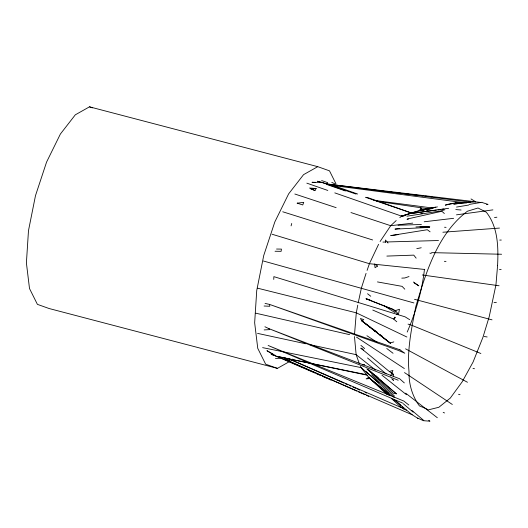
<?xml version="1.0" encoding="UTF-8"?>
<svg xmlns="http://www.w3.org/2000/svg" width="528" height="528" viewBox="0 0 528 528"><rect width="100%" height="100%" fill="white"/><g stroke="black" fill="none" stroke-linecap="round" stroke-linejoin="round"><path stroke-width="0.79" d="M385.407 242.477L385.499 240.016L388.027 243.032M273.755 279.437L273.86 276.639L405.062 316.826L409.702 319.691M354.539 334.145L356.294 312.827L357.76 305.158M424.466 269.273C422.077 290.902 415.833 312.121 407.2 332.053M358.202 302.854L361.39 288.057L366.062 273.372M291.08 225.885L291.727 223.469M367.092 270.395L369.402 263.703L378.596 244.292M390.581 375.949L392.931 370.445L389.354 371.521L360.947 348.183L362.347 349.034M314.965 190.535L316.153 188.496L309.533 188.041L314.965 190.535L310.609 188.8L316.153 188.496M394.911 317.104L393.73 319.11L396.766 321.763M396.488 314.431L397.274 313.091L395.578 310.543L366.076 298.762L369.956 299.864M380.094 241.52L390.707 225.707L396.211 220.552M291.601 360.38L292.591 359.099M395.479 317.447L393.73 319.11L372.761 310.061M399.815 217.609L401.617 216.137L414.084 212.197L437.408 206.877M388.641 393.492L368.577 377.414L366.128 378.873L369.745 378.55L361.086 367.607L360.413 366.102M335.966 183.797L329.498 170.841L317.75 166.67L89.489 106.828L75.306 114.82L60.397 134.013L46.57 162.089L35.482 195.664L28.479 230.69L26.4 262.937L29.502 288.526L37.402 304.359L49.157 308.537L277.411 368.372L290.182 361.178M317.75 166.67L303.56 174.656L288.651 193.849L274.824 221.925L263.736 255.499L256.733 290.525L254.654 322.773L257.756 348.361L265.663 364.195L277.411 368.372M337.735 185.236L336.442 185.968L331.657 185.156M409.009 276.547L404.785 277.985L401.788 278.131M334.798 192.885L401.617 216.137L419.694 210.401L435.712 207.108M395.578 310.543L399.478 309.283L398.389 314.688L397.274 313.091M362.657 365.006L364.366 364.472L362.789 364.676M393.829 341.887L390.251 342.962L361.951 320.932L360.373 318.483L363.772 319.645L361.951 320.932L390.634 343.49M404.019 215.84L401.617 216.137L410.157 213.635L448.648 208.289M444.853 209.755L441.032 210.87L406.956 216.209M445.454 205.049C455.248 201.788 465.544 203.082 475.655 201.802L471.022 198.937M407.345 218.995L441.87 211.253L444.365 213.523M426.538 210.494L428.142 210.137M453.803 204.501L458.621 203.445L470.263 202.105L326.627 183.968L321.948 182.417L312.008 182.285L315.262 182.523M406.58 214.711L408.177 214.375M445.315 205.128L458.931 202.33L463.472 202.765M366.412 374.101L365 374.378L277.51 356.611L275.24 355.832L266.924 350.678L273.273 354.235M416.797 248.642L421.232 247.764M433.409 208.019L419.694 210.401L420.816 207.801L422.809 210.441M407.015 219.318L408.514 219.067M469.128 204.428L482.13 202.264M401.617 216.137L404.844 215.609M456.529 207.068L468.64 205.069M431.548 208.507L419.694 210.401L431.805 208.646M399.808 228.419L394.964 229.119L429.356 227.403M410.157 213.635L436.306 210.078M437.936 209.854L440.392 209.524M442.022 209.299L443.659 209.075M456.456 214.843L492.908 209.873M398.33 234.584L390.746 235.6L427.284 229.733L430.102 231.825M494.505 217.529L496.894 217.206M297.211 203.188L303.732 202.336L302.755 204.943L297.211 203.188L298.076 203.386M420.862 213.734L422.466 213.536M455.908 202.66L458.621 203.445L470.263 202.105M412.771 223.113L390.707 225.707L350.955 212.56M424.208 221.773L453.625 218.315M486.552 204.56L488.063 204.395L482.519 202.64M415.932 226.954L426.881 226.367L429.799 226.736M442.893 232.228L499.475 228.076M494.063 302.511L496.366 302.353M264.158 329.914L269.702 329.617L268.95 328.673L264.917 326.753M499.508 269.623L501.151 269.551M386.866 256.087L413.767 255.136L416.15 258.152M275.458 358.446L279.49 358.314L280.46 357.766L412.183 414.77L417.899 418.394M398.059 225.238L421.403 224.492M382.945 242.088L385.4 242.015M387.031 241.969L438.491 240.524M499.726 240.075L501.29 240.049M276.553 249.038L281.45 249.104L281.12 251.335L275.042 251.255M419.958 226.994L429.482 227.139M431.515 252.635L501.6 254.245M444.371 261.334L446.008 261.386M264.079 306.009L269.834 306.273L269.518 304.405L265.049 303.409M455.796 209.57L461.083 210.012M444.55 227.238L446.061 227.363M424.756 269.471L369.402 263.703L272.026 234.227M283.694 357.687L285.061 357.832L289.199 361.06L356.723 391.05M418.869 195.373L336.442 185.968L466.481 203.023M421.311 195.657L422.948 195.842M425.396 196.119L427.027 196.304M430.294 196.68L431.924 196.865M475.174 201.802L480.889 202.455M373.738 200.297L432.485 208.012M499.079 285.767L422.301 274.976M376.847 201.254L428.003 208.817M484.183 336.508L487.153 336.963M473.009 368.498L474.494 368.729M475.655 201.802L326.627 183.968L327.703 182.675L321.625 180.543M377.454 281.919L402.079 286.354L404.785 289.186M275.154 355.265L271.128 354.473L275.088 355.522M368.927 370.069L396.356 393.835L393.32 393.235L366.861 368.881M262.614 347.635L361.086 367.607L379.064 382.991M283.813 357.786L311.956 363.66M313.566 363.997L367.442 375.243M257.558 333.379L305.646 343.754M310.451 344.791L356.136 354.651L375.5 370.062M255.75 313.183L349.615 334.666M322.087 182.345L317.513 181.236L320.615 182.318M257.611 288.189L356.294 312.827L406.877 337.016M408.052 324.146L410.447 324.746L480.876 353.503M458.931 202.33L461.637 203.108M492.03 319.849L414.506 299.303M279.048 356.565L283.008 357.614M458.542 394.284L460.007 394.68M263.36 261.004L413.926 302.94M429.865 253.103L431.251 253.499M282.731 211.774L372.643 239.969M286.447 358.268L290.598 359.581L402.362 408.052M294.835 194.007L336.145 207.662M406.514 410.157L403.768 409.246L402.593 408.131M321.948 182.417L356.063 194.073M365.383 197.261L408.89 212.131L410.797 213.556M306.827 183.15L327.802 190.45M327.604 184.76L345.457 190.991M329.716 184.199L357.614 194.027M366.914 197.3L411.866 213.134M89.489 106.828L92.433 107.877M275.24 355.832L315.044 373.072M366.076 298.762L392.799 309.197L395.591 311.942M398.191 380.226L268.95 328.673L399.597 378.754L404.342 382.925M402.593 403.069L268.132 345.464L403.781 401.029L408.85 405.016M443.19 412.361L444.556 412.962M343.985 383.117L290.598 359.581L289.199 361.06L285.707 359.515M345.49 383.783L347.747 384.773M349.252 385.44L350.757 386.1M353.008 387.097L356.017 388.423M357.522 389.083L359.779 390.08M365.039 392.396L366.544 393.063M316.549 373.738L321.064 375.731M322.568 376.398L327.076 378.398M328.581 379.058L330.838 380.061M358.228 391.717L364.98 394.72M366.478 395.386L368.729 396.383M417.503 418.044L423.502 420.71L429.977 421.172L428.71 420.367M331.769 182.358L335.082 183.955M405.537 348.817L467.465 382.265M414.17 282.962L418.803 285.826L413.411 282.018M384.397 305.936L395.056 312.602M366.92 335.749L377.177 342.335M386.753 348.48L393.056 353.272M356.486 337.115L404.356 368.544M404.501 372.59L452.331 404.474M389.354 371.521L393.248 374.372L393.367 376.616M375.144 331.181L373.824 330.238L375.111 331.254M379.764 334.475L382.411 336.362M360.947 348.183L363.587 350.11M371.144 327.73L361.951 320.932L370.696 327.789M372.458 328.7L377.058 332.105M405.682 393.169L437.323 417.721M367.547 293.74L370.768 296.254M371.95 328.766L373.197 329.749M379.625 334.811L390.595 343.457M412.183 414.77L394.522 400.046M381.955 375.197L406.487 394.713M387.235 394.594L368.577 377.414L388.641 393.835M360.908 345.378L364.67 348.553M411.886 410.414L423.826 420.526M392.377 379.342L393.565 380.351L391.71 378.754M367.646 369.283L396.356 393.835M403.24 403.682L413.153 412.17M367.547 357.977L386.133 373.963M368.577 377.414L388.958 395.195M375.817 375.639L378.193 377.791M365.884 371.402L394.119 397.373M391.446 398.475L401.075 407.345L403.788 408.124L402.032 406.494M391.459 372.709L393.248 374.372L391.69 372.577M371.626 374.84L394.508 396.112M361.086 367.607L362.657 369.065M386.826 392.324L390.337 395.597M395.597 400.501L400.864 405.398M393.782 399.775L394.957 400.891M336.686 185.236L337.405 186.674M359.403 363.845L356.136 354.651L354.479 336.534M497.594 265.399L495.957 284.797L489.225 316.635L482.948 337.28L473.101 361.984L462.178 381.823L450.292 398.099L438.841 407.279L428.05 409.939L426.433 408.797L419.423 405.907C412.117 395.987 408.692 383.665 408.995 371.408C406.943 349.595 411.701 328.007 415.76 306.702C426.089 272.144 437.56 233.831 467.445 211.213L478.025 207.992L486.328 212.216C498.102 227.132 498.452 247.21 497.594 265.399M377.533 266.053L375.065 267.696L374.57 263.96L377.533 266.053M399.953 349.813L269.518 304.405L398.66 350.539L404.804 353.239L399.953 349.813"/></g></svg>
